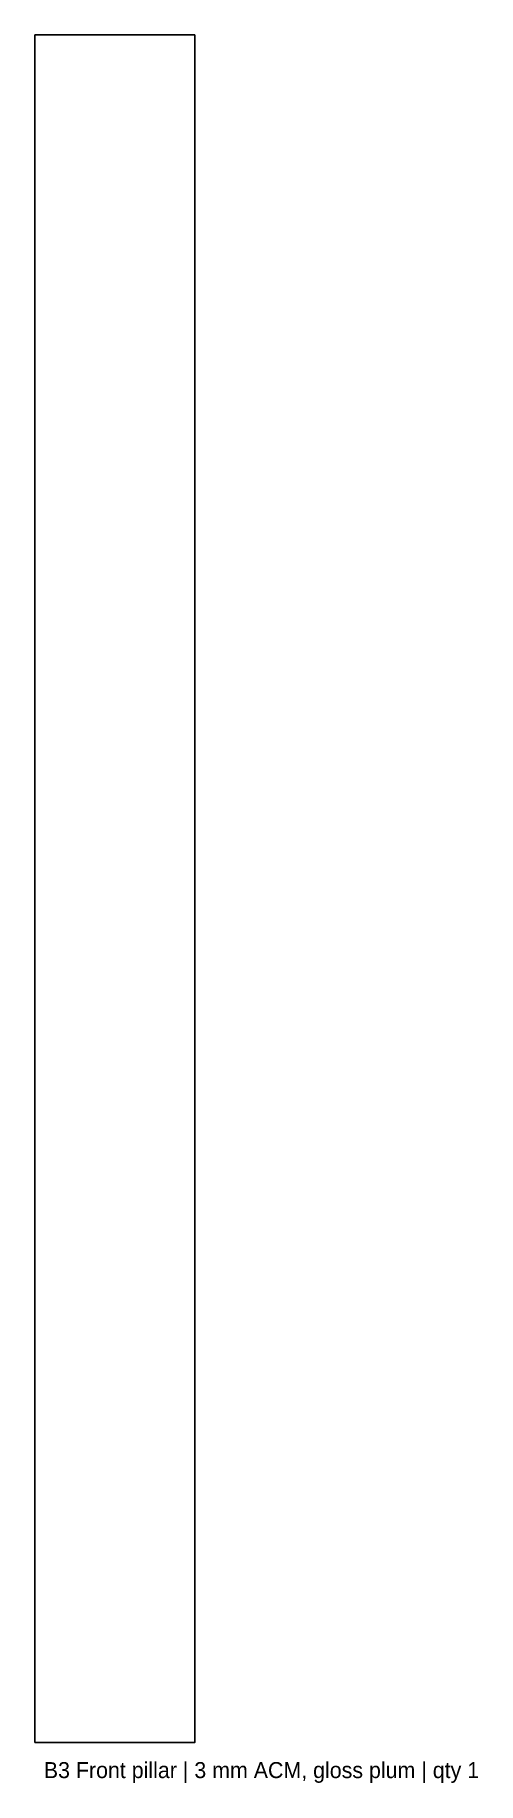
# Model space of a CAD drawing. Header units: millimetres. Extents: x 0 to 499, y -46 to 1920.
import ezdxf

# ---------------------------------------------------------------- set-up
doc = ezdxf.new("R2010")
doc.units = ezdxf.units.MM
doc.layers.add('OUTLINE', color=7, linetype='Continuous')
doc.layers.add('TEXT', color=5, linetype='Continuous')

msp = doc.modelspace()

# ---------------------------------------------------------------- linework, layer by layer
at = {"layer": 'OUTLINE'}
msp.add_lwpolyline([(0, 0), (180, 0), (180, 1920), (0, 1920)], close=True, dxfattribs=at)

# ---------------------------------------------------------------- texts
at = {"layer": 'TEXT'}
msp.add_text('B3 Front pillar | 3 mm ACM, gloss plum | qty 1', height=18, dxfattribs=at).set_placement((10, -40))

doc.saveas('drawing.dxf')
